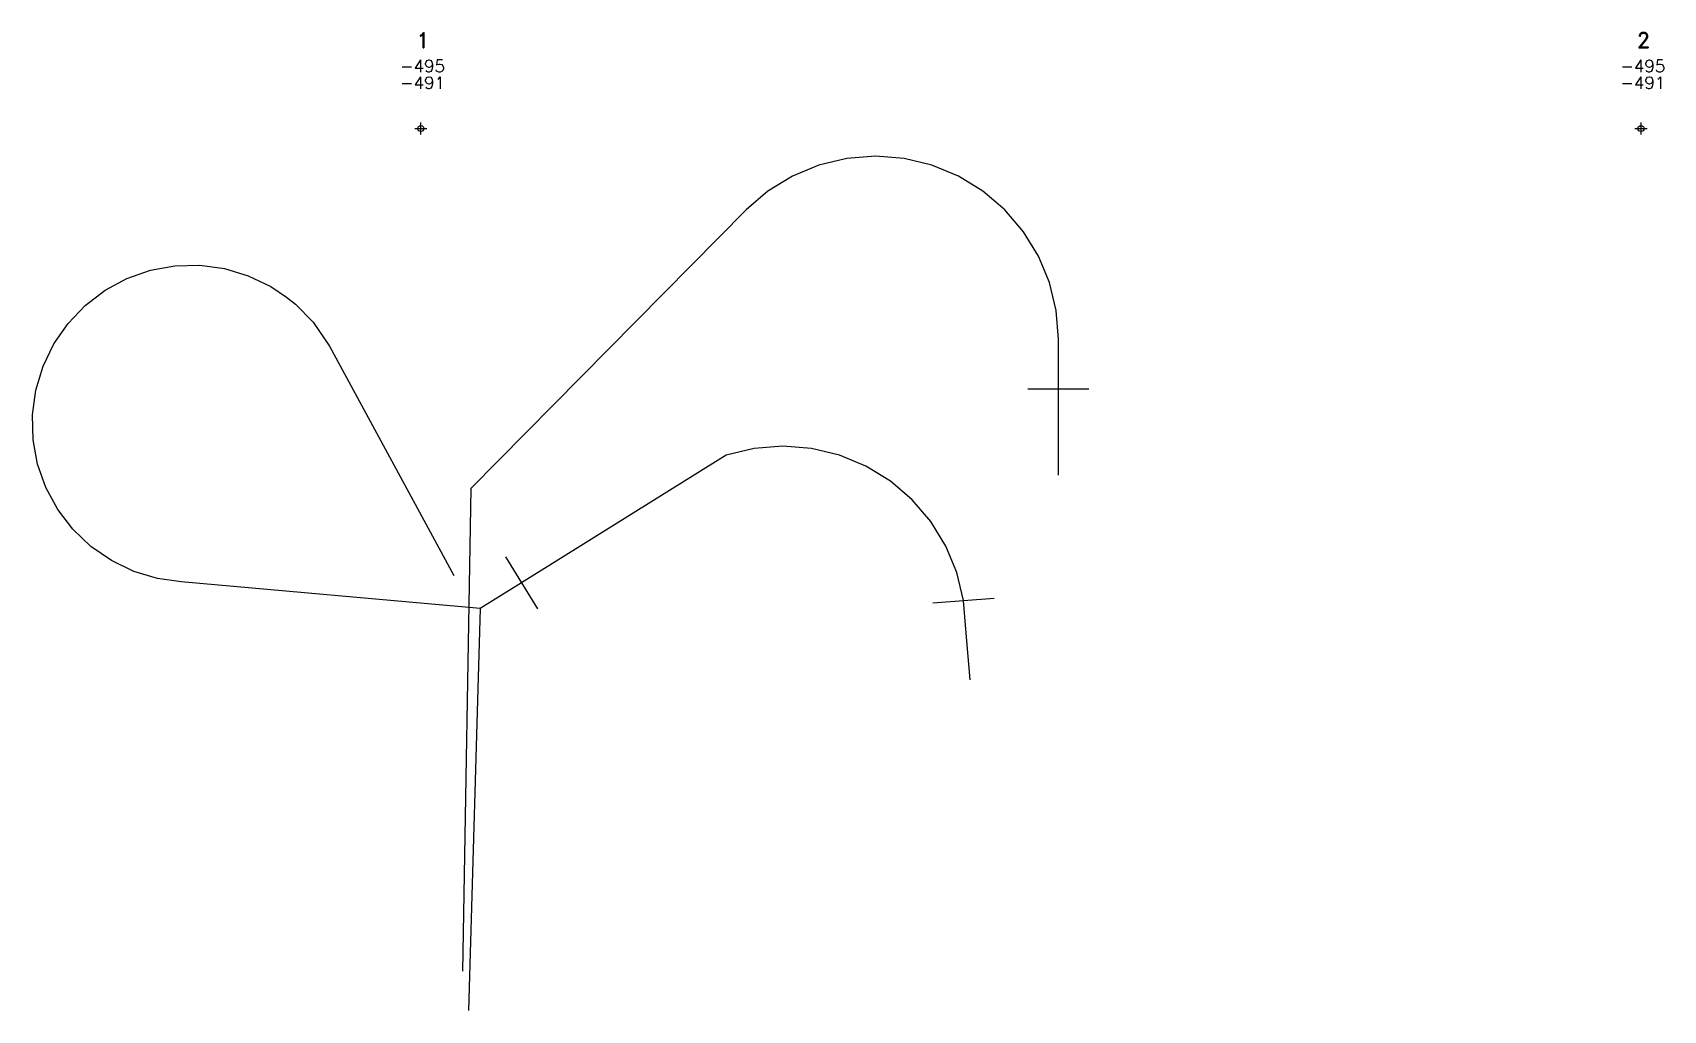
# Model space of a CAD drawing. Extents: x 10643 to 11402, y 9562 to 9851.
# Drawn here: x 11268.2 to 11401.8, y 9727.7 to 9807.9 of the extents above; entities that cross this region are included whole.
import ezdxf
from ezdxf.enums import TextEntityAlignment as Align

# ---------------------------------------------------------------- set-up
doc = ezdxf.new("R2010")
doc.units = 0
doc.header["$MEASUREMENT"] = 0
doc.header["$PDMODE"] = 34
doc.header["$PDSIZE"] = 0.5
doc.styles.add('ROMAND', font='romand.shx')
doc.styles.add('ROMANS', font='romans')

# ---------------------------------------------------------------- blocks, each defined once
blk = doc.blocks.new('F2')
blk.add_point((0, 0))
at = {"style": 'ROMAND'}
for tag, height, p in [('NOMBRE', 1.25, (0.2, 6.62)), ('CIELO', 1, (0.14, 4.62)), ('PISO', 1, (0.14, 3.25))]:
    blk.add_attdef(tag, text='', height=height, dxfattribs=at).set_placement(p, align=Align.CENTER)
at = {"style": 'ROMANS', "flags": 1}
for tag, p in [('MINA', (-0.07, -3.26)), ('LOCALIZACION', (-0.07, -4.93)), ('ESTRUCTURA', (-0.07, -6.62)), ('NIVEL', (-0.07, -8.29)), ('OBRA', (-0.07, -10.12)), ('FECHA', (-0.07, -11.79)), ('ATRAS', (-0.07, -13.48)), ('TOPOGRAFO', (2.67, -15.3))]:
    blk.add_attdef(tag, text='', height=1.25, dxfattribs=at).set_placement(p, align=Align.CENTER)

msp = doc.modelspace()

# ---------------------------------------------------------------- linework, layer by layer
for points, elevation in [([(11352.25, 9771.57), (11352.25, 9778.64), (11352.25, 9782.72), (11352.07, 9785.07), (11351.52, 9787.36), (11350.62, 9789.53), (11349.39, 9791.54), (11347.86, 9793.33), (11346.07, 9794.86), (11344.07, 9796.09), (11341.89, 9796.99), (11339.6, 9797.54), (11337.25, 9797.72), (11334.91, 9797.54), (11332.62, 9796.99), (11330.45, 9796.09), (11328.44, 9794.86), (11326.65, 9793.33), (11304.1, 9770.48), (11303.42, 9730.9)], -355.54), ([(11345.02, 9754.79), (11344.66, 9758.94), (11344.48, 9761.29), (11343.93, 9763.58), (11343.03, 9765.75), (11341.8, 9767.76), (11340.27, 9769.55), (11338.48, 9771.08), (11336.47, 9772.31), (11334.3, 9773.21), (11332.01, 9773.76), (11329.66, 9773.94), (11327.31, 9773.76), (11325.03, 9773.21), (11308.25, 9762.74), (11304.87, 9760.64), (11280.37, 9762.82), (11278.43, 9763.09), (11276.48, 9763.68), (11274.64, 9764.56), (11272.96, 9765.72), (11271.49, 9767.13), (11270.25, 9768.75), (11269.28, 9770.55), (11268.6, 9772.47), (11268.24, 9774.48), (11268.19, 9776.52), (11268.46, 9778.54), (11269.05, 9780.5), (11269.93, 9782.34), (11271.09, 9784.01), (11272.5, 9785.49), (11274.12, 9786.73), (11275.92, 9787.69), (11277.84, 9788.37), (11279.85, 9788.74), (11281.89, 9788.78), (11283.91, 9788.51), (11285.86, 9787.93), (11287.7, 9787.04), (11288.99, 9786.18), (11289.72, 9785.6), (11291.18, 9784.11), (11292.53, 9782.14), (11302.7, 9763.35)], -399.64), ([(11349.75, 9778.64), (11354.75, 9778.64)], -359.54), ([(11306.93, 9764.87), (11309.57, 9760.62)], -403.64), ([(11341.96, 9761.09), (11346.98, 9761.48)], -403.64), ([(11304.87, 9760.64), (11303.92, 9727.67)], -392.79)]:
    msp.add_lwpolyline(points, dxfattribs=dict(elevation=elevation))

# ---------------------------------------------------------------- block references
for p, values in [((11300, 9800, -495), {'NOMBRE': '1', 'CIELO': '-495', 'PISO': '-491'}), ((11400, 9800, -495), {'NOMBRE': '2', 'CIELO': '-495', 'PISO': '-491'})]:
    msp.add_blockref('F2', p).add_auto_attribs(values)

doc.saveas('drawing.dxf')
